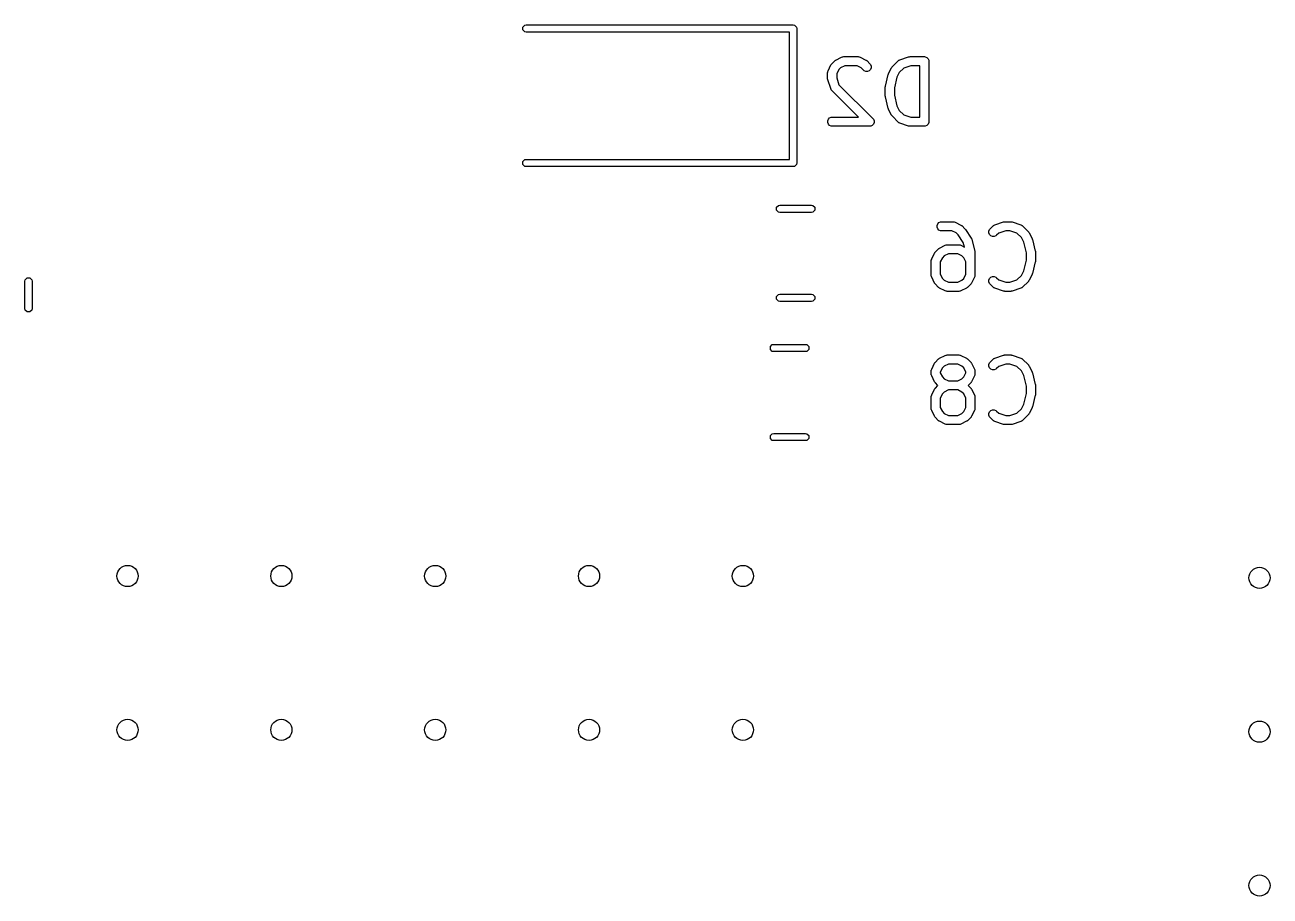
# Model space of a CAD drawing. Header units: inches. Extents: x -1.77 to 1.76, y -2.13 to 2.21.
# Drawn here: x -0.017 to 0.793, y -2.127 to -1.56 of the extents above; entities that cross this region are included whole.
import ezdxf

# ---------------------------------------------------------------- set-up
doc = ezdxf.new("R2010")
doc.units = ezdxf.units.IN
doc.header["$MEASUREMENT"] = 0
doc.layers.add('BLACK', color=250, linetype='CONTINUOUS')

msp = doc.modelspace()

# ---------------------------------------------------------------- linework, layer by layer
at = {"layer": 'BLACK', "linetype": 'CONTINUOUS'}
for p, q in [((0.30687, -1.56169), (0.30815, -1.56042)), ((0.30687, -1.5635), (0.30687, -1.56169)), ((0.30815, -1.56042), (0.30906, -1.56024)), ((0.30906, -1.56024), (0.48268, -1.56024)), ((0.48268, -1.56024), (0.48358, -1.56042)), ((0.48358, -1.56042), (0.48486, -1.56169)), ((0.48486, -1.56169), (0.48504, -1.5626)), ((0.30815, -1.56478), (0.30687, -1.5635)), ((0.30906, -1.56496), (0.30815, -1.56478)), ((0.48031, -1.56496), (0.30906, -1.56496)), ((0.48031, -1.64764), (0.48031, -1.56496)), ((0.48504, -1.5626), (0.48504, -1.65)), ((0.50538, -1.59001), (0.50725, -1.58626)), ((0.50725, -1.58626), (0.50741, -1.58602)), ((0.50741, -1.58602), (0.50744, -1.58594)), ((0.50744, -1.58594), (0.50751, -1.58586)), ((0.50751, -1.58586), (0.50756, -1.58577)), ((0.50756, -1.58577), (0.50762, -1.58572)), ((0.50762, -1.58572), (0.50781, -1.5855)), ((0.50781, -1.5855), (0.50968, -1.58362)), ((0.50968, -1.58362), (0.50991, -1.58344)), ((0.50991, -1.58344), (0.50996, -1.58338)), ((0.50996, -1.58338), (0.51005, -1.58332)), ((0.51005, -1.58332), (0.51013, -1.58326)), ((0.51013, -1.58326), (0.5102, -1.58323)), ((0.5102, -1.58323), (0.51045, -1.58307)), ((0.51045, -1.58307), (0.5142, -1.58119)), ((0.5142, -1.58119), (0.51474, -1.58099)), ((0.51474, -1.58099), (0.51484, -1.58098)), ((0.51484, -1.58098), (0.51494, -1.58094)), ((0.51494, -1.58094), (0.51552, -1.58088)), ((0.51552, -1.58088), (0.52489, -1.58088)), ((0.52489, -1.58088), (0.52547, -1.58094)), ((0.52547, -1.58094), (0.52557, -1.58098)), ((0.52557, -1.58098), (0.52567, -1.58099)), ((0.52567, -1.58099), (0.52621, -1.58119)), ((0.52621, -1.58119), (0.52996, -1.58307)), ((0.52996, -1.58307), (0.53021, -1.58323)), ((0.53021, -1.58323), (0.53028, -1.58326)), ((0.53028, -1.58326), (0.53036, -1.58332)), ((0.53036, -1.58332), (0.53045, -1.58338)), ((0.53045, -1.58338), (0.5305, -1.58344)), ((0.5305, -1.58344), (0.53073, -1.58362)), ((0.53073, -1.58362), (0.5326, -1.5855)), ((0.5326, -1.5855), (0.53297, -1.58594)), ((0.53297, -1.58594), (0.53341, -1.58701)), ((0.54718, -1.58737), (0.55093, -1.58362)), ((0.55093, -1.58362), (0.55137, -1.58326)), ((0.55137, -1.58326), (0.55147, -1.58321)), ((0.55147, -1.58321), (0.55155, -1.58314)), ((0.55155, -1.58314), (0.55208, -1.58291)), ((0.55208, -1.58291), (0.5577, -1.58103)), ((0.5577, -1.58103), (0.55799, -1.58097)), ((0.55799, -1.58097), (0.55806, -1.58094)), ((0.55806, -1.58094), (0.55817, -1.58093)), ((0.55817, -1.58093), (0.55827, -1.58091)), ((0.55827, -1.58091), (0.55835, -1.58091)), ((0.55835, -1.58091), (0.55864, -1.58088)), ((0.55864, -1.58088), (0.56801, -1.58088)), ((0.56801, -1.58088), (0.56859, -1.58094)), ((0.56859, -1.58094), (0.56965, -1.58138)), ((0.56965, -1.58138), (0.57047, -1.58219)), ((0.57047, -1.58219), (0.57091, -1.58326)), ((0.57091, -1.58326), (0.57096, -1.58384)), ((0.57096, -1.58384), (0.57096, -1.62321)), ((0.50507, -1.59133), (0.50512, -1.59076)), ((0.50507, -1.59508), (0.50507, -1.59133)), ((0.50512, -1.59076), (0.50516, -1.59066)), ((0.50516, -1.59066), (0.50517, -1.59055)), ((0.50517, -1.59055), (0.50538, -1.59001)), ((0.51232, -1.58933), (0.51097, -1.59203)), ((0.51097, -1.59203), (0.51097, -1.5946)), ((0.51097, -1.5946), (0.51247, -1.59911)), ((0.51352, -1.58814), (0.51232, -1.58933)), ((0.51622, -1.58679), (0.51352, -1.58814)), ((0.52419, -1.58679), (0.51622, -1.58679)), ((0.52689, -1.58814), (0.52419, -1.58679)), ((0.52843, -1.58967), (0.52689, -1.58814)), ((0.52888, -1.59004), (0.52843, -1.58967)), ((0.52994, -1.59048), (0.52888, -1.59004)), ((0.53109, -1.59048), (0.52994, -1.59048)), ((0.53216, -1.59004), (0.53109, -1.59048)), ((0.53297, -1.58923), (0.53216, -1.59004)), ((0.53341, -1.58816), (0.53297, -1.58923)), ((0.53341, -1.58701), (0.53341, -1.58816)), ((0.54265, -1.59999), (0.54452, -1.59249)), ((0.54452, -1.59249), (0.54454, -1.59245)), ((0.54454, -1.59243), (0.54463, -1.59219)), ((0.54454, -1.59245), (0.54454, -1.59243)), ((0.54463, -1.59219), (0.54472, -1.59195)), ((0.54472, -1.59195), (0.54473, -1.59193)), ((0.54473, -1.59193), (0.54475, -1.59189)), ((0.54475, -1.59189), (0.54662, -1.58814)), ((0.54662, -1.58814), (0.54678, -1.58789)), ((0.54678, -1.58789), (0.54681, -1.58782)), ((0.54681, -1.58782), (0.54688, -1.58774)), ((0.54688, -1.58774), (0.54693, -1.58765)), ((0.54693, -1.58765), (0.54699, -1.5876)), ((0.54699, -1.5876), (0.54718, -1.58737)), ((0.55018, -1.59424), (0.54847, -1.60107)), ((0.55169, -1.59121), (0.55018, -1.59424)), ((0.55461, -1.58829), (0.55169, -1.59121)), ((0.55912, -1.58679), (0.55461, -1.58829)), ((0.56506, -1.58679), (0.55912, -1.58679)), ((0.56506, -1.62025), (0.56506, -1.58679)), ((0.5051, -1.59538), (0.50507, -1.59508)), ((0.50509, -1.59545), (0.5051, -1.59538)), ((0.50511, -1.59556), (0.50509, -1.59545)), ((0.50512, -1.59566), (0.50511, -1.59556)), ((0.50515, -1.59573), (0.50512, -1.59566)), ((0.50522, -1.59602), (0.50515, -1.59573)), ((0.50709, -1.60164), (0.50522, -1.59602)), ((0.50733, -1.60217), (0.50709, -1.60164)), ((0.5074, -1.60225), (0.50733, -1.60217)), ((0.50744, -1.60235), (0.5074, -1.60225)), ((0.50781, -1.6028), (0.50744, -1.60235)), ((0.51247, -1.59911), (0.53448, -1.62112)), ((0.54256, -1.60071), (0.54257, -1.60061)), ((0.54256, -1.60633), (0.54256, -1.60071)), ((0.54257, -1.60056), (0.5426, -1.60035)), ((0.54257, -1.60061), (0.54257, -1.60056)), ((0.5426, -1.60035), (0.54262, -1.60013)), ((0.54262, -1.60013), (0.54263, -1.60009)), ((0.54263, -1.60009), (0.54265, -1.59999)), ((0.54847, -1.60107), (0.54847, -1.60597)), ((0.52526, -1.62025), (0.50781, -1.6028)), ((0.54257, -1.60643), (0.54256, -1.60633)), ((0.54257, -1.60648), (0.54257, -1.60643)), ((0.5426, -1.60669), (0.54257, -1.60648)), ((0.54262, -1.60691), (0.5426, -1.60669)), ((0.54263, -1.60695), (0.54262, -1.60691)), ((0.54265, -1.60705), (0.54263, -1.60695)), ((0.54452, -1.61455), (0.54265, -1.60705)), ((0.54847, -1.60597), (0.55018, -1.6128)), ((0.54454, -1.61459), (0.54452, -1.61455)), ((0.54454, -1.61461), (0.54454, -1.61459)), ((0.54463, -1.61485), (0.54454, -1.61461)), ((0.54472, -1.61509), (0.54463, -1.61485)), ((0.54473, -1.61511), (0.54472, -1.61509)), ((0.54475, -1.61515), (0.54473, -1.61511)), ((0.54662, -1.6189), (0.54475, -1.61515)), ((0.55018, -1.6128), (0.55169, -1.61583)), ((0.55169, -1.61583), (0.55461, -1.61875)), ((0.55461, -1.61875), (0.55912, -1.62025)), ((0.50512, -1.62263), (0.50556, -1.62156)), ((0.50512, -1.62378), (0.50512, -1.62263)), ((0.50556, -1.62485), (0.50512, -1.62378)), ((0.50556, -1.62156), (0.50638, -1.62075)), ((0.50638, -1.62566), (0.50556, -1.62485)), ((0.50638, -1.62075), (0.50744, -1.62031)), ((0.50744, -1.6261), (0.50638, -1.62566)), ((0.50744, -1.62031), (0.50802, -1.62025)), ((0.50802, -1.62616), (0.50744, -1.6261)), ((0.50802, -1.62025), (0.52526, -1.62025)), ((0.53239, -1.62616), (0.50802, -1.62616)), ((0.53297, -1.6261), (0.53239, -1.62616)), ((0.53328, -1.62597), (0.53297, -1.6261)), ((0.53403, -1.62566), (0.53328, -1.62597)), ((0.53485, -1.62485), (0.53403, -1.62566)), ((0.53448, -1.62112), (0.53485, -1.62156)), ((0.53485, -1.62156), (0.53529, -1.62263)), ((0.53529, -1.62378), (0.53485, -1.62485)), ((0.53529, -1.62263), (0.53529, -1.62378)), ((0.54678, -1.61915), (0.54662, -1.6189)), ((0.54681, -1.61922), (0.54678, -1.61915)), ((0.54688, -1.6193), (0.54681, -1.61922)), ((0.54693, -1.61939), (0.54688, -1.6193)), ((0.54699, -1.61944), (0.54693, -1.61939)), ((0.54718, -1.61967), (0.54699, -1.61944)), ((0.55093, -1.62342), (0.54718, -1.61967)), ((0.55137, -1.62379), (0.55093, -1.62342)), ((0.55147, -1.62383), (0.55137, -1.62379)), ((0.55155, -1.6239), (0.55147, -1.62383)), ((0.55208, -1.62413), (0.55155, -1.6239)), ((0.5577, -1.62601), (0.55208, -1.62413)), ((0.55799, -1.62607), (0.5577, -1.62601)), ((0.55806, -1.6261), (0.55799, -1.62607)), ((0.55817, -1.62611), (0.55806, -1.6261)), ((0.55827, -1.62614), (0.55817, -1.62611)), ((0.55835, -1.62613), (0.55827, -1.62614)), ((0.55864, -1.62616), (0.55835, -1.62613)), ((0.56801, -1.62616), (0.55864, -1.62616)), ((0.55912, -1.62025), (0.56506, -1.62025)), ((0.56859, -1.6261), (0.56801, -1.62616)), ((0.56965, -1.62566), (0.56859, -1.6261)), ((0.57047, -1.62485), (0.56965, -1.62566)), ((0.57091, -1.62378), (0.57047, -1.62485)), ((0.57096, -1.62321), (0.57091, -1.62378)), ((0.30687, -1.6491), (0.30815, -1.64782)), ((0.30687, -1.6509), (0.30687, -1.6491)), ((0.30815, -1.65218), (0.30687, -1.6509)), ((0.30815, -1.64782), (0.30906, -1.64764)), ((0.30906, -1.64764), (0.48031, -1.64764)), ((0.48486, -1.6509), (0.48358, -1.65218)), ((0.48504, -1.65), (0.48486, -1.6509)), ((0.30906, -1.65236), (0.30815, -1.65218)), ((0.48268, -1.65236), (0.30906, -1.65236)), ((0.48358, -1.65218), (0.48268, -1.65236)), ((0.47178, -1.67882), (0.47306, -1.67754)), ((0.47178, -1.68063), (0.47178, -1.67882)), ((0.47306, -1.68191), (0.47178, -1.68063)), ((0.47306, -1.67754), (0.47397, -1.67736)), ((0.47397, -1.68209), (0.47306, -1.68191)), ((0.47397, -1.67736), (0.49454, -1.67736)), ((0.49454, -1.68209), (0.47397, -1.68209)), ((0.49454, -1.67736), (0.49544, -1.67754)), ((0.49544, -1.68191), (0.49454, -1.68209)), ((0.49544, -1.67754), (0.49672, -1.67882)), ((0.49672, -1.68063), (0.49544, -1.68191)), ((0.49672, -1.67882), (0.49672, -1.68063)), ((0.57622, -1.69056), (0.57666, -1.68949)), ((0.57622, -1.69171), (0.57622, -1.69056)), ((0.57666, -1.69278), (0.57622, -1.69171)), ((0.57666, -1.68949), (0.57747, -1.68868)), ((0.57747, -1.68868), (0.57854, -1.68824)), ((0.57854, -1.68824), (0.57912, -1.68818)), ((0.57912, -1.68818), (0.58661, -1.68818)), ((0.58661, -1.68818), (0.58719, -1.68824)), ((0.58719, -1.68824), (0.58729, -1.68828)), ((0.58729, -1.68828), (0.58739, -1.68829)), ((0.58739, -1.68829), (0.58793, -1.68849)), ((0.58793, -1.68849), (0.59168, -1.69037)), ((0.59168, -1.69037), (0.59193, -1.69052)), ((0.59193, -1.69052), (0.592, -1.69055)), ((0.592, -1.69055), (0.59209, -1.69062)), ((0.59209, -1.69062), (0.59217, -1.69068)), ((0.59217, -1.69068), (0.59223, -1.69074)), ((0.59223, -1.69074), (0.59245, -1.69092)), ((0.59245, -1.69092), (0.59433, -1.6928)), ((0.61077, -1.6928), (0.61265, -1.69092)), ((0.61265, -1.69092), (0.6131, -1.69055)), ((0.6131, -1.69055), (0.61319, -1.69051)), ((0.61319, -1.69051), (0.61327, -1.69044)), ((0.61327, -1.69044), (0.6138, -1.69021)), ((0.6138, -1.69021), (0.61943, -1.68833)), ((0.61943, -1.68833), (0.61971, -1.68827)), ((0.61971, -1.68827), (0.61978, -1.68824)), ((0.61978, -1.68824), (0.61989, -1.68823)), ((0.61989, -1.68823), (0.61999, -1.68821)), ((0.61999, -1.68821), (0.62007, -1.68821)), ((0.62007, -1.68821), (0.62036, -1.68818)), ((0.62036, -1.68818), (0.62411, -1.68818)), ((0.62411, -1.68818), (0.6244, -1.68821)), ((0.6244, -1.68821), (0.62448, -1.68821)), ((0.62448, -1.68821), (0.62458, -1.68823)), ((0.62458, -1.68823), (0.62469, -1.68824)), ((0.62469, -1.68824), (0.62476, -1.68827)), ((0.62476, -1.68827), (0.62504, -1.68833)), ((0.62504, -1.68833), (0.63067, -1.69021)), ((0.63067, -1.69021), (0.6312, -1.69044)), ((0.6312, -1.69044), (0.63128, -1.69051)), ((0.63128, -1.69051), (0.63137, -1.69055)), ((0.63137, -1.69055), (0.63182, -1.69092)), ((0.63182, -1.69092), (0.63557, -1.69467)), ((0.57747, -1.69359), (0.57666, -1.69278)), ((0.57854, -1.69403), (0.57747, -1.69359)), ((0.57912, -1.69409), (0.57854, -1.69403)), ((0.58592, -1.69409), (0.57912, -1.69409)), ((0.58861, -1.69544), (0.58592, -1.69409)), ((0.58994, -1.69677), (0.58861, -1.69544)), ((0.59325, -1.70172), (0.58994, -1.69677)), ((0.59433, -1.6928), (0.59433, -1.6928)), ((0.59433, -1.6928), (0.59433, -1.6928)), ((0.59433, -1.6928), (0.59452, -1.69303)), ((0.59452, -1.69303), (0.59469, -1.69324)), ((0.59469, -1.69324), (0.59469, -1.69324)), ((0.59469, -1.69324), (0.5947, -1.69325)), ((0.5947, -1.69325), (0.59844, -1.69887)), ((0.59844, -1.69887), (0.59861, -1.69919)), ((0.59861, -1.69919), (0.59866, -1.69925)), ((0.59866, -1.69925), (0.59868, -1.69932)), ((0.59868, -1.69932), (0.59872, -1.69938)), ((0.59872, -1.69938), (0.59873, -1.69945)), ((0.59873, -1.69945), (0.59885, -1.69979)), ((0.59885, -1.69979), (0.60073, -1.70729)), ((0.60996, -1.69431), (0.61041, -1.69324)), ((0.60996, -1.69546), (0.60996, -1.69431)), ((0.61041, -1.69652), (0.60996, -1.69546)), ((0.61041, -1.69324), (0.61077, -1.6928)), ((0.61122, -1.69734), (0.61041, -1.69652)), ((0.61228, -1.69778), (0.61122, -1.69734)), ((0.61344, -1.69778), (0.61228, -1.69778)), ((0.6145, -1.69734), (0.61344, -1.69778)), ((0.61495, -1.69697), (0.6145, -1.69734)), ((0.61633, -1.69559), (0.61495, -1.69697)), ((0.62084, -1.69409), (0.61633, -1.69559)), ((0.62363, -1.69409), (0.62084, -1.69409)), ((0.62814, -1.69559), (0.62363, -1.69409)), ((0.63106, -1.69851), (0.62814, -1.69559)), ((0.63257, -1.70154), (0.63106, -1.69851)), ((0.63557, -1.69467), (0.63576, -1.6949)), ((0.63576, -1.6949), (0.63582, -1.69495)), ((0.63582, -1.69495), (0.63587, -1.69504)), ((0.63587, -1.69504), (0.63594, -1.69512)), ((0.63594, -1.69512), (0.63597, -1.69519)), ((0.63597, -1.69519), (0.63612, -1.69544)), ((0.63612, -1.69544), (0.638, -1.69919)), ((0.638, -1.69919), (0.63802, -1.69923)), ((0.63802, -1.69923), (0.63803, -1.69925)), ((0.63803, -1.69925), (0.63811, -1.69949)), ((0.63811, -1.69949), (0.63821, -1.69973)), ((0.63821, -1.69973), (0.63821, -1.69975)), ((0.63821, -1.69975), (0.63822, -1.69979)), ((0.63822, -1.69979), (0.6401, -1.70729)), ((0.57497, -1.70802), (0.57515, -1.70779)), ((0.57515, -1.70779), (0.57703, -1.70592)), ((0.57703, -1.70592), (0.57725, -1.70573)), ((0.57725, -1.70573), (0.5773, -1.70567)), ((0.5773, -1.70567), (0.57739, -1.70562)), ((0.57739, -1.70562), (0.57747, -1.70555)), ((0.57747, -1.70555), (0.57755, -1.70552)), ((0.57755, -1.70552), (0.57779, -1.70537)), ((0.57779, -1.70537), (0.58154, -1.70349)), ((0.58154, -1.70349), (0.58208, -1.70328)), ((0.58208, -1.70328), (0.58219, -1.70328)), ((0.58219, -1.70328), (0.58229, -1.70324)), ((0.58229, -1.70324), (0.58286, -1.70318)), ((0.58286, -1.70318), (0.59036, -1.70318)), ((0.59036, -1.70318), (0.59094, -1.70324)), ((0.59094, -1.70324), (0.59104, -1.70328)), ((0.59104, -1.70328), (0.59114, -1.70328)), ((0.59114, -1.70328), (0.59168, -1.70349)), ((0.59168, -1.70349), (0.59398, -1.70464)), ((0.59398, -1.70464), (0.59325, -1.70172)), ((0.60073, -1.70729), (0.60074, -1.70739)), ((0.60074, -1.70739), (0.60076, -1.70743)), ((0.60076, -1.70743), (0.60078, -1.70765)), ((0.60078, -1.70765), (0.60081, -1.70786)), ((0.60081, -1.70786), (0.60081, -1.70791)), ((0.60081, -1.70791), (0.60082, -1.70801)), ((0.63428, -1.70837), (0.63257, -1.70154)), ((0.6401, -1.70729), (0.64011, -1.70739)), ((0.64011, -1.70739), (0.64013, -1.70743)), ((0.64013, -1.70743), (0.64015, -1.70765)), ((0.64015, -1.70765), (0.64018, -1.70786)), ((0.64018, -1.70786), (0.64018, -1.70791)), ((0.64018, -1.70791), (0.64019, -1.70801)), ((0.57241, -1.71363), (0.57247, -1.71306)), ((0.57241, -1.72301), (0.57241, -1.71363)), ((0.57247, -1.71306), (0.57251, -1.71296)), ((0.57251, -1.71296), (0.57252, -1.71285)), ((0.57252, -1.71285), (0.57272, -1.71231)), ((0.57272, -1.71231), (0.5746, -1.70856)), ((0.5746, -1.70856), (0.57476, -1.70831)), ((0.57476, -1.70831), (0.57479, -1.70824)), ((0.57479, -1.70824), (0.57485, -1.70816)), ((0.57485, -1.70816), (0.57491, -1.70807)), ((0.57491, -1.70807), (0.57497, -1.70802)), ((0.57967, -1.71163), (0.57832, -1.71433)), ((0.57832, -1.71433), (0.57832, -1.72231)), ((0.58086, -1.71043), (0.57967, -1.71163)), ((0.58356, -1.70909), (0.58086, -1.71043)), ((0.58967, -1.70909), (0.58356, -1.70909)), ((0.59236, -1.71043), (0.58967, -1.70909)), ((0.59356, -1.71163), (0.59236, -1.71043)), ((0.59491, -1.71433), (0.59356, -1.71163)), ((0.59491, -1.72231), (0.59491, -1.71433)), ((0.60082, -1.70801), (0.60082, -1.72301)), ((0.63257, -1.7201), (0.63428, -1.71327)), ((0.63428, -1.71327), (0.63428, -1.70837)), ((0.6401, -1.71435), (0.63822, -1.72185)), ((0.64011, -1.71425), (0.6401, -1.71435)), ((0.64013, -1.71421), (0.64011, -1.71425)), ((0.64015, -1.71399), (0.64013, -1.71421)), ((0.64018, -1.71378), (0.64015, -1.71399)), ((0.64019, -1.71363), (0.64018, -1.71373)), ((0.64018, -1.71373), (0.64018, -1.71378)), ((0.64019, -1.70801), (0.64019, -1.71363)), ((0.57247, -1.72358), (0.57241, -1.72301)), ((0.57251, -1.72368), (0.57247, -1.72358)), ((0.57252, -1.72379), (0.57251, -1.72368)), ((0.57272, -1.72433), (0.57252, -1.72379)), ((0.57832, -1.72231), (0.57967, -1.72501)), ((0.59356, -1.72501), (0.59491, -1.72231)), ((0.60071, -1.72379), (0.6005, -1.72433)), ((0.60072, -1.72368), (0.60071, -1.72379)), ((0.60076, -1.72358), (0.60072, -1.72368)), ((0.60082, -1.72301), (0.60076, -1.72358)), ((0.61122, -1.7243), (0.61228, -1.72386)), ((0.61228, -1.72386), (0.61344, -1.72386)), ((0.61344, -1.72386), (0.6145, -1.7243)), ((0.62814, -1.72605), (0.63106, -1.72313)), ((0.63106, -1.72313), (0.63257, -1.7201)), ((0.638, -1.72245), (0.63612, -1.7262)), ((0.63802, -1.72241), (0.638, -1.72245)), ((0.63803, -1.72239), (0.63802, -1.72241)), ((0.63811, -1.72215), (0.63803, -1.72239)), ((0.63821, -1.72191), (0.63811, -1.72215)), ((0.63822, -1.72185), (0.63821, -1.72189)), ((0.63821, -1.72189), (0.63821, -1.72191)), ((-0.01673, -1.72679), (-0.01655, -1.72588)), ((-0.01673, -1.74467), (-0.01673, -1.72679)), ((-0.01655, -1.72588), (-0.01527, -1.72461)), ((-0.01527, -1.72461), (-0.01347, -1.72461)), ((-0.01347, -1.72461), (-0.01219, -1.72588)), ((-0.01219, -1.72588), (-0.01201, -1.72679)), ((-0.01201, -1.72679), (-0.01201, -1.74467)), ((0.5746, -1.72808), (0.57272, -1.72433)), ((0.57476, -1.72832), (0.5746, -1.72808)), ((0.57479, -1.7284), (0.57476, -1.72832)), ((0.57485, -1.72848), (0.57479, -1.7284)), ((0.57491, -1.72857), (0.57485, -1.72848)), ((0.57497, -1.72862), (0.57491, -1.72857)), ((0.57515, -1.72884), (0.57497, -1.72862)), ((0.57703, -1.73072), (0.57515, -1.72884)), ((0.57725, -1.7309), (0.57703, -1.73072)), ((0.5773, -1.73096), (0.57725, -1.7309)), ((0.57739, -1.73102), (0.5773, -1.73096)), ((0.57747, -1.73109), (0.57739, -1.73102)), ((0.57755, -1.73111), (0.57747, -1.73109)), ((0.57779, -1.73127), (0.57755, -1.73111)), ((0.58154, -1.73315), (0.57779, -1.73127)), ((0.57967, -1.72501), (0.58086, -1.7262)), ((0.58086, -1.7262), (0.58356, -1.72755)), ((0.58356, -1.72755), (0.58967, -1.72755)), ((0.58967, -1.72755), (0.59236, -1.7262)), ((0.59543, -1.73127), (0.59168, -1.73315)), ((0.59236, -1.7262), (0.59356, -1.72501)), ((0.59568, -1.73111), (0.59543, -1.73127)), ((0.59575, -1.73109), (0.59568, -1.73111)), ((0.59583, -1.73102), (0.59575, -1.73109)), ((0.59592, -1.73096), (0.59583, -1.73102)), ((0.59597, -1.7309), (0.59592, -1.73096)), ((0.5962, -1.73072), (0.59597, -1.7309)), ((0.59808, -1.72884), (0.5962, -1.73072)), ((0.59826, -1.72862), (0.59808, -1.72884)), ((0.59832, -1.72857), (0.59826, -1.72862)), ((0.59838, -1.72848), (0.59832, -1.72857)), ((0.59844, -1.7284), (0.59838, -1.72848)), ((0.59847, -1.72832), (0.59844, -1.7284)), ((0.59863, -1.72808), (0.59847, -1.72832)), ((0.6005, -1.72433), (0.59863, -1.72808)), ((0.60996, -1.72618), (0.61041, -1.72511)), ((0.60996, -1.72733), (0.60996, -1.72618)), ((0.61041, -1.7284), (0.60996, -1.72733)), ((0.61041, -1.72511), (0.61122, -1.7243)), ((0.61077, -1.72884), (0.61041, -1.7284)), ((0.61265, -1.73072), (0.61077, -1.72884)), ((0.6131, -1.73109), (0.61265, -1.73072)), ((0.61319, -1.73113), (0.6131, -1.73109)), ((0.61327, -1.7312), (0.61319, -1.73113)), ((0.6138, -1.73143), (0.61327, -1.7312)), ((0.61943, -1.73331), (0.6138, -1.73143)), ((0.6145, -1.7243), (0.61495, -1.72467)), ((0.61495, -1.72467), (0.61633, -1.72605)), ((0.61633, -1.72605), (0.62084, -1.72755)), ((0.62084, -1.72755), (0.62363, -1.72755)), ((0.62363, -1.72755), (0.62814, -1.72605)), ((0.63067, -1.73143), (0.62504, -1.73331)), ((0.6312, -1.7312), (0.63067, -1.73143)), ((0.63128, -1.73113), (0.6312, -1.7312)), ((0.63137, -1.73109), (0.63128, -1.73113)), ((0.63182, -1.73072), (0.63137, -1.73109)), ((0.63557, -1.72697), (0.63182, -1.73072)), ((0.63576, -1.72674), (0.63557, -1.72697)), ((0.63582, -1.72669), (0.63576, -1.72674)), ((0.63587, -1.7266), (0.63582, -1.72669)), ((0.63594, -1.72652), (0.63587, -1.7266)), ((0.63597, -1.72645), (0.63594, -1.72652)), ((0.63612, -1.7262), (0.63597, -1.72645)), ((0.47178, -1.73669), (0.47306, -1.73542)), ((0.47178, -1.7385), (0.47178, -1.73669)), ((0.47306, -1.73978), (0.47178, -1.7385)), ((0.47306, -1.73542), (0.47397, -1.73524)), ((0.47397, -1.73996), (0.47306, -1.73978)), ((0.47397, -1.73524), (0.49454, -1.73524)), ((0.49454, -1.73996), (0.47397, -1.73996)), ((0.49454, -1.73524), (0.49544, -1.73542)), ((0.49544, -1.73978), (0.49454, -1.73996)), ((0.49544, -1.73542), (0.49672, -1.73669)), ((0.49672, -1.7385), (0.49544, -1.73978)), ((0.49672, -1.73669), (0.49672, -1.7385)), ((0.58208, -1.73335), (0.58154, -1.73315)), ((0.58219, -1.73336), (0.58208, -1.73335)), ((0.58229, -1.7334), (0.58219, -1.73336)), ((0.58286, -1.73346), (0.58229, -1.7334)), ((0.59036, -1.73346), (0.58286, -1.73346)), ((0.59094, -1.7334), (0.59036, -1.73346)), ((0.59104, -1.73336), (0.59094, -1.7334)), ((0.59114, -1.73335), (0.59104, -1.73336)), ((0.59168, -1.73315), (0.59114, -1.73335)), ((0.61971, -1.73337), (0.61943, -1.73331)), ((0.61978, -1.7334), (0.61971, -1.73337)), ((0.61989, -1.73341), (0.61978, -1.7334)), ((0.61999, -1.73343), (0.61989, -1.73341)), ((0.62007, -1.73343), (0.61999, -1.73343)), ((0.62036, -1.73346), (0.62007, -1.73343)), ((0.62411, -1.73346), (0.62036, -1.73346)), ((0.6244, -1.73343), (0.62411, -1.73346)), ((0.62448, -1.73343), (0.6244, -1.73343)), ((0.62458, -1.73341), (0.62448, -1.73343)), ((0.62469, -1.7334), (0.62458, -1.73341)), ((0.62476, -1.73337), (0.62469, -1.7334)), ((0.62504, -1.73331), (0.62476, -1.73337)), ((-0.01655, -1.74557), (-0.01673, -1.74467)), ((-0.01527, -1.74685), (-0.01655, -1.74557)), ((-0.01347, -1.74685), (-0.01527, -1.74685)), ((-0.01219, -1.74557), (-0.01347, -1.74685)), ((-0.01201, -1.74467), (-0.01219, -1.74557)), ((0.46785, -1.76937), (0.46913, -1.76809)), ((0.46785, -1.77118), (0.46785, -1.76937)), ((0.46913, -1.77246), (0.46785, -1.77118)), ((0.46913, -1.76809), (0.47003, -1.76791)), ((0.47003, -1.77264), (0.46913, -1.77246)), ((0.47003, -1.76791), (0.4906, -1.76791)), ((0.4906, -1.77264), (0.47003, -1.77264)), ((0.4906, -1.76791), (0.4915, -1.76809)), ((0.4915, -1.77246), (0.4906, -1.77264)), ((0.4915, -1.76809), (0.49278, -1.76937)), ((0.49278, -1.77118), (0.4915, -1.77246)), ((0.49278, -1.76937), (0.49278, -1.77118)), ((0.57272, -1.78393), (0.5746, -1.78018)), ((0.5746, -1.78018), (0.57476, -1.77993)), ((0.57476, -1.77993), (0.57479, -1.77986)), ((0.57479, -1.77986), (0.57485, -1.77978)), ((0.57485, -1.77978), (0.57491, -1.77969)), ((0.57491, -1.77969), (0.57497, -1.77964)), ((0.57497, -1.77964), (0.57515, -1.77941)), ((0.57515, -1.77941), (0.57703, -1.77754)), ((0.57703, -1.77754), (0.57725, -1.77735)), ((0.57725, -1.77735), (0.5773, -1.77729)), ((0.5773, -1.77729), (0.57739, -1.77723)), ((0.57739, -1.77723), (0.57747, -1.77717)), ((0.57747, -1.77717), (0.57755, -1.77714)), ((0.57755, -1.77714), (0.57779, -1.77698)), ((0.57779, -1.77698), (0.58154, -1.77511)), ((0.58356, -1.7807), (0.58086, -1.78205)), ((0.58154, -1.77511), (0.58208, -1.7749)), ((0.58208, -1.7749), (0.58219, -1.77489)), ((0.58219, -1.77489), (0.58229, -1.77485)), ((0.58229, -1.77485), (0.58286, -1.7748)), ((0.58286, -1.7748), (0.59036, -1.7748)), ((0.58967, -1.7807), (0.58356, -1.7807)), ((0.59236, -1.78205), (0.58967, -1.7807)), ((0.59036, -1.7748), (0.59094, -1.77485)), ((0.59094, -1.77485), (0.59104, -1.77489)), ((0.59104, -1.77489), (0.59114, -1.7749)), ((0.59114, -1.7749), (0.59168, -1.77511)), ((0.59168, -1.77511), (0.59543, -1.77698)), ((0.59543, -1.77698), (0.59568, -1.77714)), ((0.59568, -1.77714), (0.59575, -1.77717)), ((0.59575, -1.77717), (0.59583, -1.77723)), ((0.59583, -1.77723), (0.59592, -1.77729)), ((0.59592, -1.77729), (0.59597, -1.77735)), ((0.59597, -1.77735), (0.5962, -1.77754)), ((0.5962, -1.77754), (0.59808, -1.77941)), ((0.59808, -1.77941), (0.59826, -1.77964)), ((0.59826, -1.77964), (0.59832, -1.77969)), ((0.59832, -1.77969), (0.59838, -1.77978)), ((0.59838, -1.77978), (0.59844, -1.77986)), ((0.59844, -1.77986), (0.59847, -1.77993)), ((0.59847, -1.77993), (0.59863, -1.78018)), ((0.59863, -1.78018), (0.6005, -1.78393)), ((0.60996, -1.78092), (0.61041, -1.77986)), ((0.61041, -1.77986), (0.61077, -1.77941)), ((0.61077, -1.77941), (0.61265, -1.77754)), ((0.61265, -1.77754), (0.6131, -1.77717)), ((0.6131, -1.77717), (0.61319, -1.77713)), ((0.61319, -1.77713), (0.61327, -1.77706)), ((0.61327, -1.77706), (0.6138, -1.77682)), ((0.6138, -1.77682), (0.61943, -1.77495)), ((0.62084, -1.7807), (0.61633, -1.7822)), ((0.61943, -1.77495), (0.61971, -1.77488)), ((0.61971, -1.77488), (0.61978, -1.77485)), ((0.61978, -1.77485), (0.61989, -1.77484)), ((0.61989, -1.77484), (0.61999, -1.77482)), ((0.61999, -1.77482), (0.62007, -1.77482)), ((0.62007, -1.77482), (0.62036, -1.7748)), ((0.62036, -1.7748), (0.62411, -1.7748)), ((0.62363, -1.7807), (0.62084, -1.7807)), ((0.62814, -1.7822), (0.62363, -1.7807)), ((0.62411, -1.7748), (0.6244, -1.77482)), ((0.6244, -1.77482), (0.62448, -1.77482)), ((0.62448, -1.77482), (0.62458, -1.77484)), ((0.62458, -1.77484), (0.62469, -1.77485)), ((0.62469, -1.77485), (0.62476, -1.77488)), ((0.62476, -1.77488), (0.62504, -1.77495)), ((0.62504, -1.77495), (0.63067, -1.77682)), ((0.63067, -1.77682), (0.6312, -1.77706)), ((0.6312, -1.77706), (0.63128, -1.77713)), ((0.63128, -1.77713), (0.63137, -1.77717)), ((0.63137, -1.77717), (0.63182, -1.77754)), ((0.63182, -1.77754), (0.63557, -1.78129)), ((0.57241, -1.78525), (0.57247, -1.78467)), ((0.57241, -1.78712), (0.57241, -1.78525)), ((0.57247, -1.7877), (0.57241, -1.78712)), ((0.57247, -1.78467), (0.57251, -1.78457)), ((0.57251, -1.7878), (0.57247, -1.7877)), ((0.57251, -1.78457), (0.57252, -1.78447)), ((0.57252, -1.7879), (0.57251, -1.7878)), ((0.57252, -1.78447), (0.57272, -1.78393)), ((0.57272, -1.78844), (0.57252, -1.7879)), ((0.5746, -1.79219), (0.57272, -1.78844)), ((0.57967, -1.78325), (0.57832, -1.78594)), ((0.57832, -1.78594), (0.57832, -1.78643)), ((0.57832, -1.78643), (0.57967, -1.78912)), ((0.58086, -1.78205), (0.57967, -1.78325)), ((0.59356, -1.78325), (0.59236, -1.78205)), ((0.59491, -1.78594), (0.59356, -1.78325)), ((0.59356, -1.78912), (0.59491, -1.78643)), ((0.59491, -1.78643), (0.59491, -1.78594)), ((0.6005, -1.78844), (0.59863, -1.79219)), ((0.6005, -1.78393), (0.60071, -1.78447)), ((0.60071, -1.7879), (0.6005, -1.78844)), ((0.60071, -1.78447), (0.60072, -1.78457)), ((0.60072, -1.7878), (0.60071, -1.7879)), ((0.60072, -1.78457), (0.60076, -1.78467)), ((0.60076, -1.7877), (0.60072, -1.7878)), ((0.60076, -1.78467), (0.60082, -1.78525)), ((0.60082, -1.78712), (0.60076, -1.7877)), ((0.60082, -1.78525), (0.60082, -1.78712)), ((0.60996, -1.78207), (0.60996, -1.78092)), ((0.61041, -1.78314), (0.60996, -1.78207)), ((0.61122, -1.78395), (0.61041, -1.78314)), ((0.61228, -1.78439), (0.61122, -1.78395)), ((0.61344, -1.78439), (0.61228, -1.78439)), ((0.6145, -1.78395), (0.61344, -1.78439)), ((0.61495, -1.78359), (0.6145, -1.78395)), ((0.61633, -1.7822), (0.61495, -1.78359)), ((0.63106, -1.78512), (0.62814, -1.7822)), ((0.63257, -1.78815), (0.63106, -1.78512)), ((0.63428, -1.79499), (0.63257, -1.78815)), ((0.63557, -1.78129), (0.63576, -1.78151)), ((0.63576, -1.78151), (0.63582, -1.78156)), ((0.63582, -1.78156), (0.63587, -1.78165)), ((0.63587, -1.78165), (0.63594, -1.78173)), ((0.63594, -1.78173), (0.63597, -1.7818)), ((0.63597, -1.7818), (0.63612, -1.78205)), ((0.63612, -1.78205), (0.638, -1.7858)), ((0.638, -1.7858), (0.63802, -1.78584)), ((0.63802, -1.78584), (0.63803, -1.78586)), ((0.63803, -1.78586), (0.63811, -1.7861)), ((0.63811, -1.7861), (0.63821, -1.78634)), ((0.63821, -1.78634), (0.63821, -1.78636)), ((0.63821, -1.78636), (0.63822, -1.78641)), ((0.63822, -1.78641), (0.6401, -1.79391)), ((0.57476, -1.79244), (0.5746, -1.79219)), ((0.5746, -1.79705), (0.57476, -1.7968)), ((0.57479, -1.79251), (0.57476, -1.79244)), ((0.57476, -1.7968), (0.57479, -1.79673)), ((0.57485, -1.79259), (0.57479, -1.79251)), ((0.57479, -1.79673), (0.57485, -1.79665)), ((0.57491, -1.79268), (0.57485, -1.79259)), ((0.57485, -1.79665), (0.57491, -1.79656)), ((0.57497, -1.79273), (0.57491, -1.79268)), ((0.57491, -1.79656), (0.57497, -1.79651)), ((0.57515, -1.79296), (0.57497, -1.79273)), ((0.57497, -1.79651), (0.57515, -1.79628)), ((0.57681, -1.79462), (0.57515, -1.79296)), ((0.57515, -1.79628), (0.57681, -1.79462)), ((0.57967, -1.78912), (0.58086, -1.79032)), ((0.58086, -1.79032), (0.58356, -1.79167)), ((0.58356, -1.79167), (0.58967, -1.79167)), ((0.58967, -1.79167), (0.59236, -1.79032)), ((0.59236, -1.79032), (0.59356, -1.78912)), ((0.59808, -1.79296), (0.59641, -1.79462)), ((0.59641, -1.79462), (0.59808, -1.79628)), ((0.59826, -1.79273), (0.59808, -1.79296)), ((0.59808, -1.79628), (0.59826, -1.79651)), ((0.59832, -1.79268), (0.59826, -1.79273)), ((0.59826, -1.79651), (0.59832, -1.79656)), ((0.59838, -1.79259), (0.59832, -1.79268)), ((0.59832, -1.79656), (0.59838, -1.79665)), ((0.59844, -1.79251), (0.59838, -1.79259)), ((0.59838, -1.79665), (0.59844, -1.79673)), ((0.59847, -1.79244), (0.59844, -1.79251)), ((0.59844, -1.79673), (0.59847, -1.7968)), ((0.59863, -1.79219), (0.59847, -1.79244)), ((0.59847, -1.7968), (0.59863, -1.79705)), ((0.63428, -1.79988), (0.63428, -1.79499)), ((0.6401, -1.79391), (0.64011, -1.79401)), ((0.64011, -1.79401), (0.64013, -1.79405)), ((0.64013, -1.79405), (0.64015, -1.79426)), ((0.64015, -1.79426), (0.64018, -1.79448)), ((0.64018, -1.79448), (0.64018, -1.79452)), ((0.64018, -1.79452), (0.64019, -1.79462)), ((0.64019, -1.79462), (0.64019, -1.80025)), ((0.57241, -1.80212), (0.57247, -1.80154)), ((0.57241, -1.80962), (0.57241, -1.80212)), ((0.57247, -1.80154), (0.57251, -1.80145)), ((0.57251, -1.80145), (0.57252, -1.80134)), ((0.57252, -1.80134), (0.57272, -1.8008)), ((0.57272, -1.8008), (0.5746, -1.79705)), ((0.57967, -1.80012), (0.57832, -1.80282)), ((0.57832, -1.80282), (0.57832, -1.80892)), ((0.58086, -1.79892), (0.57967, -1.80012)), ((0.58356, -1.79757), (0.58086, -1.79892)), ((0.58967, -1.79757), (0.58356, -1.79757)), ((0.59236, -1.79892), (0.58967, -1.79757)), ((0.59356, -1.80012), (0.59236, -1.79892)), ((0.59491, -1.80282), (0.59356, -1.80012)), ((0.59491, -1.80892), (0.59491, -1.80282)), ((0.59863, -1.79705), (0.6005, -1.8008)), ((0.6005, -1.8008), (0.60071, -1.80134)), ((0.60071, -1.80134), (0.60072, -1.80145)), ((0.60072, -1.80145), (0.60076, -1.80154)), ((0.60076, -1.80154), (0.60082, -1.80212)), ((0.60082, -1.80212), (0.60082, -1.80962)), ((0.63257, -1.80671), (0.63428, -1.79988)), ((0.6401, -1.80096), (0.63822, -1.80846)), ((0.64011, -1.80086), (0.6401, -1.80096)), ((0.64013, -1.80082), (0.64011, -1.80086)), ((0.64015, -1.8006), (0.64013, -1.80082)), ((0.64018, -1.80039), (0.64015, -1.8006)), ((0.64019, -1.80025), (0.64018, -1.80035)), ((0.64018, -1.80035), (0.64018, -1.80039)), ((0.57247, -1.8102), (0.57241, -1.80962)), ((0.57251, -1.81029), (0.57247, -1.8102)), ((0.57252, -1.8104), (0.57251, -1.81029)), ((0.57272, -1.81094), (0.57252, -1.8104)), ((0.5746, -1.81469), (0.57272, -1.81094)), ((0.57832, -1.80892), (0.57967, -1.81162)), ((0.57967, -1.81162), (0.58086, -1.81282)), ((0.58086, -1.81282), (0.58356, -1.81417)), ((0.58967, -1.81417), (0.59236, -1.81282)), ((0.59236, -1.81282), (0.59356, -1.81162)), ((0.59356, -1.81162), (0.59491, -1.80892)), ((0.6005, -1.81094), (0.59863, -1.81469)), ((0.60071, -1.8104), (0.6005, -1.81094)), ((0.60072, -1.81029), (0.60071, -1.8104)), ((0.60076, -1.8102), (0.60072, -1.81029)), ((0.60082, -1.80962), (0.60076, -1.8102)), ((0.60996, -1.81279), (0.61041, -1.81173)), ((0.60996, -1.81395), (0.60996, -1.81279)), ((0.61041, -1.81173), (0.61122, -1.81091)), ((0.61122, -1.81091), (0.61228, -1.81047)), ((0.61228, -1.81047), (0.61344, -1.81047)), ((0.61344, -1.81047), (0.6145, -1.81091)), ((0.6145, -1.81091), (0.61495, -1.81128)), ((0.61495, -1.81128), (0.61633, -1.81266)), ((0.61633, -1.81266), (0.62084, -1.81417)), ((0.62363, -1.81417), (0.62814, -1.81266)), ((0.62814, -1.81266), (0.63106, -1.80975)), ((0.63106, -1.80975), (0.63257, -1.80671)), ((0.63594, -1.81313), (0.63587, -1.81322)), ((0.63597, -1.81306), (0.63594, -1.81313)), ((0.63612, -1.81282), (0.63597, -1.81306)), ((0.638, -1.80907), (0.63612, -1.81282)), ((0.63802, -1.80902), (0.638, -1.80907)), ((0.63803, -1.80901), (0.63802, -1.80902)), ((0.63811, -1.80876), (0.63803, -1.80901)), ((0.63821, -1.80852), (0.63811, -1.80876)), ((0.63822, -1.80846), (0.63821, -1.8085)), ((0.63821, -1.8085), (0.63821, -1.80852)), ((0.57476, -1.81494), (0.5746, -1.81469)), ((0.57479, -1.81501), (0.57476, -1.81494)), ((0.57485, -1.81509), (0.57479, -1.81501)), ((0.57491, -1.81518), (0.57485, -1.81509)), ((0.57497, -1.81523), (0.57491, -1.81518)), ((0.57515, -1.81546), (0.57497, -1.81523)), ((0.57703, -1.81733), (0.57515, -1.81546)), ((0.57725, -1.81752), (0.57703, -1.81733)), ((0.5773, -1.81758), (0.57725, -1.81752)), ((0.57739, -1.81763), (0.5773, -1.81758)), ((0.57747, -1.8177), (0.57739, -1.81763)), ((0.57755, -1.81773), (0.57747, -1.8177)), ((0.57779, -1.81789), (0.57755, -1.81773)), ((0.58154, -1.81976), (0.57779, -1.81789)), ((0.58208, -1.81997), (0.58154, -1.81976)), ((0.58219, -1.81997), (0.58208, -1.81997)), ((0.58229, -1.82001), (0.58219, -1.81997)), ((0.58286, -1.82007), (0.58229, -1.82001)), ((0.59036, -1.82007), (0.58286, -1.82007)), ((0.58356, -1.81417), (0.58967, -1.81417)), ((0.59094, -1.82001), (0.59036, -1.82007)), ((0.59104, -1.81997), (0.59094, -1.82001)), ((0.59114, -1.81997), (0.59104, -1.81997)), ((0.59168, -1.81976), (0.59114, -1.81997)), ((0.59543, -1.81789), (0.59168, -1.81976)), ((0.59568, -1.81773), (0.59543, -1.81789)), ((0.59575, -1.8177), (0.59568, -1.81773)), ((0.59583, -1.81763), (0.59575, -1.8177)), ((0.59592, -1.81758), (0.59583, -1.81763)), ((0.59597, -1.81752), (0.59592, -1.81758)), ((0.5962, -1.81733), (0.59597, -1.81752)), ((0.59808, -1.81546), (0.5962, -1.81733)), ((0.59826, -1.81523), (0.59808, -1.81546)), ((0.59832, -1.81518), (0.59826, -1.81523)), ((0.59838, -1.81509), (0.59832, -1.81518)), ((0.59844, -1.81501), (0.59838, -1.81509)), ((0.59847, -1.81494), (0.59844, -1.81501)), ((0.59863, -1.81469), (0.59847, -1.81494)), ((0.61041, -1.81501), (0.60996, -1.81395)), ((0.61077, -1.81546), (0.61041, -1.81501)), ((0.61265, -1.81733), (0.61077, -1.81546)), ((0.6131, -1.8177), (0.61265, -1.81733)), ((0.61319, -1.81774), (0.6131, -1.8177)), ((0.61327, -1.81781), (0.61319, -1.81774)), ((0.6138, -1.81805), (0.61327, -1.81781)), ((0.61943, -1.81992), (0.6138, -1.81805)), ((0.61971, -1.81998), (0.61943, -1.81992)), ((0.61978, -1.82001), (0.61971, -1.81998)), ((0.61989, -1.82003), (0.61978, -1.82001)), ((0.61999, -1.82005), (0.61989, -1.82003)), ((0.62007, -1.82004), (0.61999, -1.82005)), ((0.62036, -1.82007), (0.62007, -1.82004)), ((0.62411, -1.82007), (0.62036, -1.82007)), ((0.62084, -1.81417), (0.62363, -1.81417)), ((0.6244, -1.82004), (0.62411, -1.82007)), ((0.62448, -1.82005), (0.6244, -1.82004)), ((0.62458, -1.82003), (0.62448, -1.82005)), ((0.62469, -1.82001), (0.62458, -1.82003)), ((0.62476, -1.81998), (0.62469, -1.82001)), ((0.62504, -1.81992), (0.62476, -1.81998)), ((0.63067, -1.81805), (0.62504, -1.81992)), ((0.6312, -1.81781), (0.63067, -1.81805)), ((0.63128, -1.81774), (0.6312, -1.81781)), ((0.63137, -1.8177), (0.63128, -1.81774)), ((0.63182, -1.81733), (0.63137, -1.8177)), ((0.63557, -1.81358), (0.63182, -1.81733)), ((0.63576, -1.81336), (0.63557, -1.81358)), ((0.63582, -1.8133), (0.63576, -1.81336)), ((0.63587, -1.81322), (0.63582, -1.8133)), ((0.46785, -1.82725), (0.46913, -1.82597)), ((0.46785, -1.82905), (0.46785, -1.82725)), ((0.46913, -1.83033), (0.46785, -1.82905)), ((0.46913, -1.82597), (0.47003, -1.82579)), ((0.47003, -1.82579), (0.4906, -1.82579)), ((0.4906, -1.82579), (0.4915, -1.82597)), ((0.4915, -1.82597), (0.49278, -1.82725)), ((0.49278, -1.82905), (0.4915, -1.83033)), ((0.49278, -1.82725), (0.49278, -1.82905)), ((0.47003, -1.83051), (0.46913, -1.83033)), ((0.4906, -1.83051), (0.47003, -1.83051)), ((0.4915, -1.83033), (0.4906, -1.83051))]:
    msp.add_line(p, q, dxfattribs=at)
at = {"layer": 'BLACK'}
for centre in [(0.05, -1.9185), (0.05, -1.9185), (0.15, -1.9185), (0.15, -1.9185), (0.25, -1.9185), (0.25, -1.9185), (0.35, -1.9185), (0.35, -1.9185), (0.45, -1.9185), (0.45, -1.9185), (0.78583, -1.91969), (0.78583, -1.91969), (0.05, -2.0185), (0.05, -2.0185), (0.15, -2.0185), (0.15, -2.0185), (0.25, -2.0185), (0.25, -2.0185), (0.35, -2.0185), (0.35, -2.0185), (0.45, -2.0185), (0.45, -2.0185), (0.78583, -2.01969), (0.78583, -2.01969), (0.78583, -2.11969), (0.78583, -2.11969)]:
    msp.add_circle(centre, 0.00689, dxfattribs=at)

doc.saveas('drawing.dxf')
